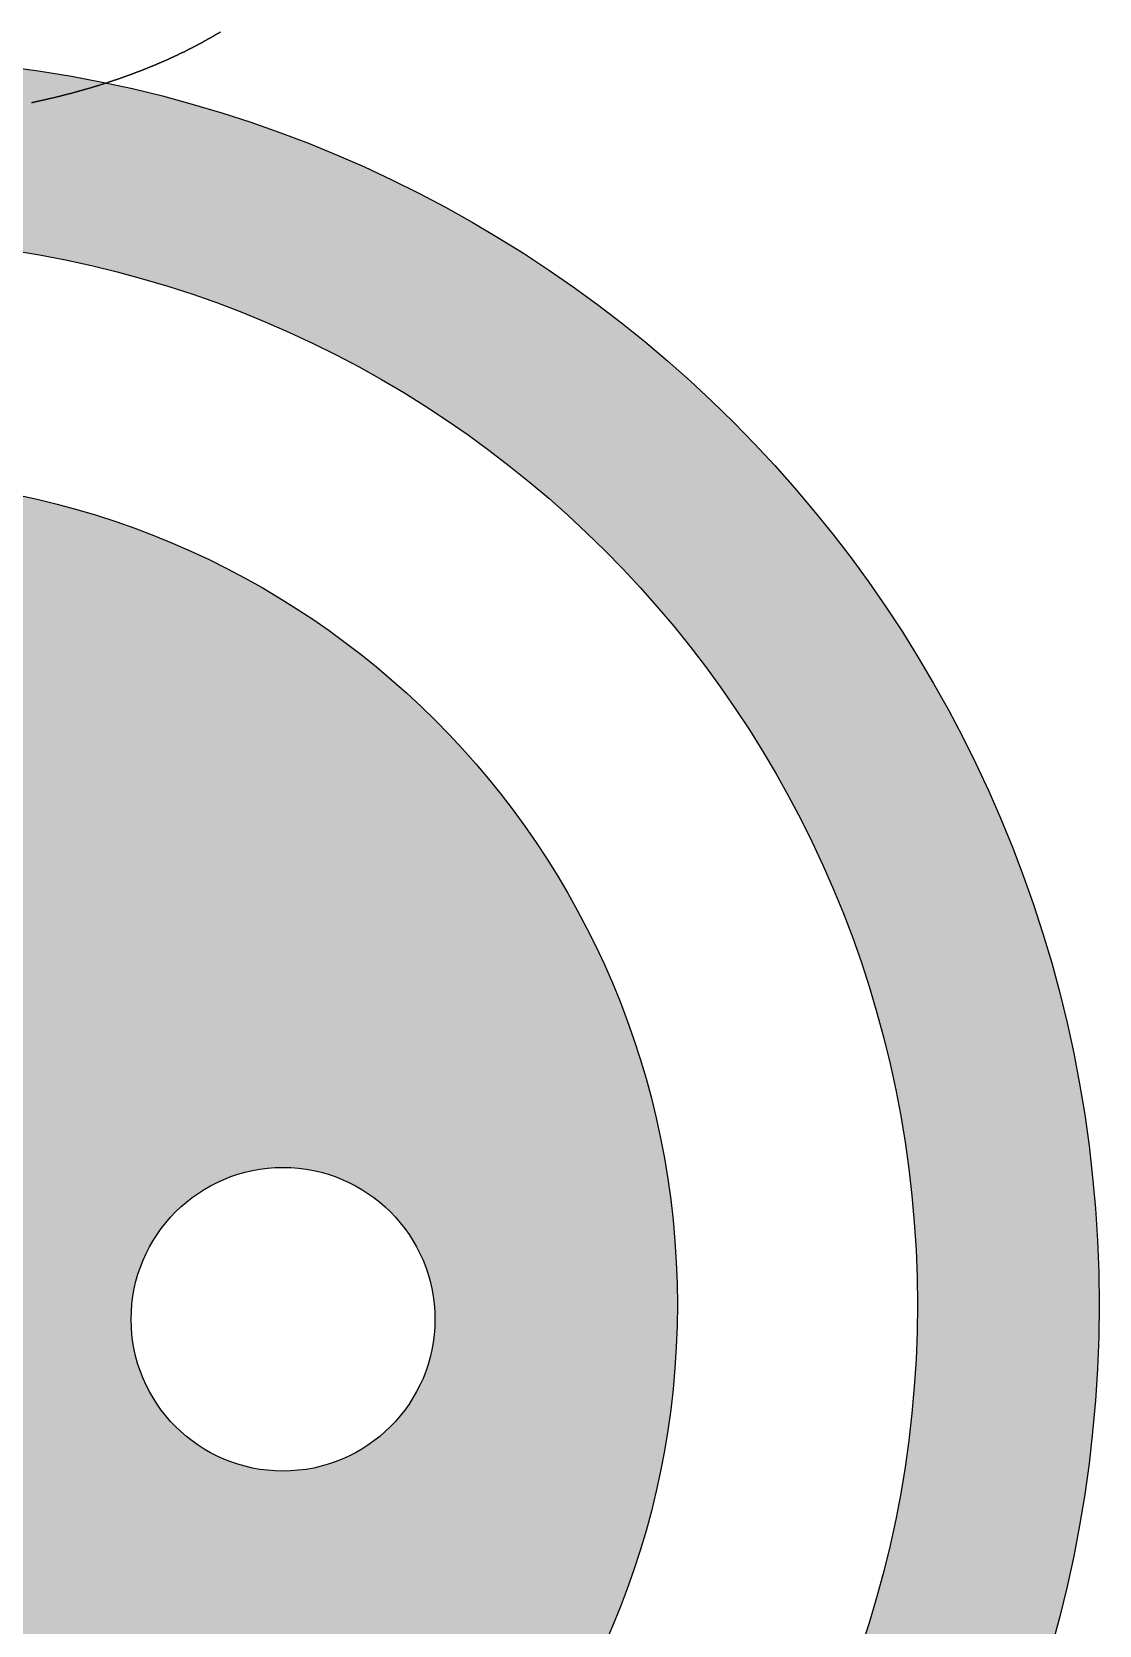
# Model space of a CAD drawing. Header units: millimetres. Extents: x 88 to 97873, y 32 to 55088.
# Drawn here: x 48591.57 to 48617.6, y 4600.09 to 4638.97 of the extents above; entities that cross this region are included whole.
import ezdxf

# ---------------------------------------------------------------- set-up
doc = ezdxf.new("R2010")
doc.units = ezdxf.units.MM
doc.header["$LTSCALE"] = 0.3
doc.layers.add('FICHAS_XLR', color=7, linetype='Continuous')

# ---------------------------------------------------------------- blocks, each defined once
blk = doc.blocks.new('FICHA_XLR_FEMEA')
at = {"layer": 'FICHAS_XLR'}
h = blk.add_hatch(color=0, dxfattribs=at)
h.dxf.hatch_style = 1
h.paths.add_polyline_path([(-762, 0, 1), (762, 0, 1)], flags=0)
h.paths.add_polyline_path([(-274.4, -13.5, -1), (-554.4, -13.5, -1)], flags=0)
h.paths.add_polyline_path([(538.6, -13.5, -1), (258.6, -13.5, -1)], flags=0)
h.paths.add_polyline_path([(140, -427.7, -1), (-140, -427.7, -1)], flags=0)
h.paths.add_polyline_path([(-1150.6, 0, 1), (1150.6, 0, 1)])
h.paths.add_polyline_path([(983.2, 0, -1), (-983.2, 0, -1)], flags=16)
h = blk.add_hatch(color=0, dxfattribs=at)
h.dxf.hatch_style = 1
h.paths.add_polyline_path([(-762, 0, 1), (762, 0, 1)])
h.paths.add_polyline_path([(538.6, -13.5, -1), (258.6, -13.5, -1)], flags=16)
h.paths.add_polyline_path([(-274.4, -13.5, -1), (-554.4, -13.5, -1)], flags=16)
h.paths.add_polyline_path([(140, -427.7, -1), (-140, -427.7, -1)], flags=16)
at = {"layer": 'FICHAS_XLR', "color": 0}
blk.add_lwpolyline([(166.9, 1108.4), (167.2, 1108.4), (167.6, 1108.5), (167.9, 1108.6), (168.3, 1108.6), (168.6, 1108.7), (169, 1108.8), (169.3, 1108.9), (169.7, 1108.9), (170, 1109), (170.4, 1109.1), (170.7, 1109.2), (171.1, 1109.2), (171.4, 1109.3), (171.8, 1109.4), (172.1, 1109.5), (172.5, 1109.5), (172.8, 1109.6), (173.1, 1109.7), (173.5, 1109.8), (173.8, 1109.8), (174.2, 1109.9), (174.5, 1110), (174.9, 1110.1), (175.2, 1110.1), (175.6, 1110.2), (175.9, 1110.3), (176.3, 1110.4), (176.6, 1110.5), (176.9, 1110.5), (177.3, 1110.6), (177.6, 1110.7), (178, 1110.8), (178.3, 1110.8), (178.7, 1110.9), (179, 1111), (179.4, 1111.1), (179.7, 1111.2), (180.1, 1111.2), (180.4, 1111.3), (180.7, 1111.4), (181.1, 1111.5), (181.4, 1111.6), (181.8, 1111.6), (182.1, 1111.7), (182.5, 1111.8), (182.8, 1111.9), (183.2, 1112), (183.5, 1112), (183.8, 1112.1), (184.2, 1112.2), (184.5, 1112.3), (184.9, 1112.4), (185.2, 1112.4), (185.6, 1112.5), (185.9, 1112.6), (186.2, 1112.7), (186.6, 1112.8), (186.9, 1112.8), (187.3, 1112.9), (187.6, 1113), (188, 1113.1), (188.3, 1113.2), (188.6, 1113.3), (189, 1113.3), (189.3, 1113.4), (189.7, 1113.5), (190, 1113.6), (190.3, 1113.7), (190.7, 1113.8), (191, 1113.8), (191.4, 1113.9), (191.7, 1114), (192.1, 1114.1), (192.4, 1114.2), (192.7, 1114.3), (193.1, 1114.3), (193.4, 1114.4), (193.8, 1114.5), (194.1, 1114.6), (194.4, 1114.7), (194.8, 1114.8), (195.1, 1114.9), (195.5, 1114.9), (195.8, 1115), (196.1, 1115.1), (196.5, 1115.2), (196.8, 1115.3), (197.2, 1115.4), (197.5, 1115.5), (197.8, 1115.6), (198.2, 1115.6), (198.5, 1115.7), (198.9, 1115.8), (199.2, 1115.9), (199.5, 1116), (199.9, 1116.1), (200.2, 1116.2), (200.5, 1116.3), (200.9, 1116.3), (201.2, 1116.4), (201.6, 1116.5), (201.9, 1116.6), (202.2, 1116.7), (202.6, 1116.8), (202.9, 1116.9), (203.3, 1117), (203.6, 1117.1), (203.9, 1117.1), (204.3, 1117.2), (204.6, 1117.3), (204.9, 1117.4), (205.3, 1117.5), (205.6, 1117.6), (205.9, 1117.7), (206.3, 1117.8), (206.6, 1117.9), (207, 1118), (207.3, 1118.1), (207.6, 1118.1), (208, 1118.2), (208.3, 1118.3), (208.6, 1118.4), (209, 1118.5), (209.3, 1118.6), (209.6, 1118.7), (210, 1118.8), (210.3, 1118.9), (210.7, 1119), (211, 1119.1), (211.3, 1119.2), (211.7, 1119.3), (212, 1119.3), (212.3, 1119.4), (212.7, 1119.5), (213, 1119.6), (213.3, 1119.7), (213.7, 1119.8), (214, 1119.9), (214.3, 1120), (214.7, 1120.1), (215, 1120.2), (215.3, 1120.3), (215.7, 1120.4), (216, 1120.5), (216.3, 1120.6), (216.7, 1120.7), (217, 1120.8), (217.3, 1120.9), (217.7, 1121), (218, 1121.1), (218.3, 1121.2), (218.7, 1121.3), (219, 1121.4), (219.3, 1121.5), (219.7, 1121.5), (220, 1121.6), (220.3, 1121.7), (220.7, 1121.8), (221, 1121.9), (221.3, 1122), (221.7, 1122.1), (222, 1122.2), (222.3, 1122.3), (222.6, 1122.4), (223, 1122.5), (223.3, 1122.6), (223.6, 1122.7), (224, 1122.8), (224.3, 1122.9), (224.6, 1123), (225, 1123.1), (225.3, 1123.2), (225.6, 1123.3), (225.9, 1123.4), (226.3, 1123.5), (226.6, 1123.6), (226.9, 1123.7), (227.3, 1123.8), (227.6, 1123.9), (227.9, 1124), (228.3, 1124.1), (228.6, 1124.2), (228.9, 1124.3), (229.2, 1124.4), (229.6, 1124.5), (229.9, 1124.6), (230.2, 1124.7), (230.6, 1124.9), (230.9, 1125), (231.2, 1125.1), (231.5, 1125.2), (231.9, 1125.3), (232.2, 1125.4), (232.5, 1125.5), (232.8, 1125.6), (233.2, 1125.7), (233.5, 1125.8), (233.8, 1125.9), (234.2, 1126), (234.5, 1126.1), (234.8, 1126.2), (235.1, 1126.3), (235.5, 1126.4), (235.8, 1126.5), (236.1, 1126.6), (236.4, 1126.7), (236.8, 1126.8), (237.1, 1126.9), (237.4, 1127), (237.7, 1127.2), (238.1, 1127.3), (238.4, 1127.4), (238.7, 1127.5), (239, 1127.6), (239.4, 1127.7), (239.7, 1127.8), (240, 1127.9), (240.3, 1128), (240.7, 1128.1), (241, 1128.2), (241.3, 1128.3), (241.6, 1128.4), (242, 1128.5), (242.3, 1128.7), (242.6, 1128.8), (242.9, 1128.9), (243.3, 1129), (243.6, 1129.1), (243.9, 1129.2), (244.2, 1129.3), (244.5, 1129.4), (244.9, 1129.5), (245.2, 1129.6), (245.5, 1129.7), (245.8, 1129.9), (246.2, 1130), (246.5, 1130.1), (246.8, 1130.2), (247.1, 1130.3), (247.4, 1130.4), (247.8, 1130.5), (248.1, 1130.6), (248.4, 1130.7), (248.7, 1130.9), (249.1, 1131), (249.4, 1131.1), (249.7, 1131.2), (250, 1131.3), (250.3, 1131.4), (250.7, 1131.5), (251, 1131.6), (251.3, 1131.8), (251.6, 1131.9), (251.9, 1132), (252.3, 1132.1), (252.6, 1132.2), (252.9, 1132.3), (253.2, 1132.4), (253.5, 1132.6), (253.9, 1132.7), (254.2, 1132.8), (254.5, 1132.9), (254.8, 1133), (255.1, 1133.1), (255.4, 1133.2), (255.8, 1133.4), (256.1, 1133.5), (256.4, 1133.6), (256.7, 1133.7), (257, 1133.8), (257.4, 1133.9), (257.7, 1134.1), (258, 1134.2), (258.3, 1134.3), (258.6, 1134.4), (258.9, 1134.5), (259.3, 1134.6), (259.6, 1134.8), (259.9, 1134.9), (260.2, 1135), (260.5, 1135.1), (260.8, 1135.2), (261.1, 1135.3), (261.5, 1135.5), (261.8, 1135.6), (262.1, 1135.7), (262.4, 1135.8), (262.7, 1135.9), (263, 1136.1), (263.4, 1136.2), (263.7, 1136.3), (264, 1136.4), (264.3, 1136.5), (264.6, 1136.7), (264.9, 1136.8), (265.2, 1136.9), (265.6, 1137), (265.9, 1137.1), (266.2, 1137.3), (266.5, 1137.4), (266.8, 1137.5), (267.1, 1137.6), (267.4, 1137.7), (267.7, 1137.9), (268.1, 1138), (268.4, 1138.1), (268.7, 1138.2), (269, 1138.4), (269.3, 1138.5), (269.6, 1138.6), (269.9, 1138.7), (270.2, 1138.8), (270.6, 1139), (270.9, 1139.1), (271.2, 1139.2), (271.5, 1139.3), (271.8, 1139.5), (272.1, 1139.6), (272.4, 1139.7), (272.7, 1139.8), (273, 1140), (273.4, 1140.1), (273.7, 1140.2), (274, 1140.3), (274.3, 1140.5), (274.6, 1140.6), (274.9, 1140.7), (275.2, 1140.8), (275.5, 1141), (275.8, 1141.1), (276.1, 1141.2), (276.4, 1141.3), (276.8, 1141.5), (277.1, 1141.6), (277.4, 1141.7), (277.7, 1141.8), (278, 1142), (278.3, 1142.1), (278.6, 1142.2), (278.9, 1142.4), (279.2, 1142.5), (279.5, 1142.6), (279.8, 1142.7), (280.1, 1142.9), (280.4, 1143), (280.7, 1143.1), (281.1, 1143.2), (281.4, 1143.4), (281.7, 1143.5), (282, 1143.6), (282.3, 1143.8), (282.6, 1143.9), (282.9, 1144), (283.2, 1144.2), (283.5, 1144.3), (283.8, 1144.4), (284.1, 1144.5), (284.4, 1144.7), (284.7, 1144.8), (285, 1144.9), (285.3, 1145.1), (285.6, 1145.2), (285.9, 1145.3), (286.2, 1145.5), (286.5, 1145.6), (286.8, 1145.7), (287.2, 1145.9), (287.5, 1146), (287.8, 1146.1), (288.1, 1146.3), (288.4, 1146.4), (288.7, 1146.5), (289, 1146.7), (289.3, 1146.8), (289.6, 1146.9), (289.9, 1147.1), (290.2, 1147.2), (290.5, 1147.3), (290.8, 1147.5), (291.1, 1147.6), (291.4, 1147.7), (291.7, 1147.9), (292, 1148), (292.3, 1148.1), (292.6, 1148.3), (292.9, 1148.4), (293.2, 1148.5), (293.5, 1148.7), (293.8, 1148.8), (294.1, 1148.9), (294.4, 1149.1), (294.7, 1149.2), (295, 1149.3), (295.3, 1149.5), (295.6, 1149.6), (295.9, 1149.8), (296.2, 1149.9), (296.5, 1150), (296.8, 1150.2), (297.1, 1150.3), (297.4, 1150.4), (297.7, 1150.6), (298, 1150.7), (298.3, 1150.9), (298.6, 1151), (298.9, 1151.1), (299.2, 1151.3), (299.5, 1151.4), (299.8, 1151.6), (300, 1151.7), (300.3, 1151.8), (300.6, 1152), (300.9, 1152.1), (301.2, 1152.3), (301.5, 1152.4), (301.8, 1152.5), (302.1, 1152.7), (302.4, 1152.8), (302.7, 1153), (303, 1153.1), (303.3, 1153.2), (303.6, 1153.4), (303.9, 1153.5), (304.2, 1153.7), (304.5, 1153.8), (304.8, 1153.9), (305.1, 1154.1), (305.4, 1154.2), (305.7, 1154.4), (305.9, 1154.5), (306.2, 1154.7), (306.5, 1154.8), (306.8, 1154.9), (307.1, 1155.1), (307.4, 1155.2), (307.7, 1155.4), (308, 1155.5), (308.3, 1155.7), (308.6, 1155.8), (308.9, 1155.9), (309.2, 1156.1), (309.5, 1156.2), (309.7, 1156.4), (310, 1156.5), (310.3, 1156.7), (310.6, 1156.8), (310.9, 1157), (311.2, 1157.1), (311.5, 1157.3), (311.8, 1157.4), (312.1, 1157.5), (312.4, 1157.7), (312.6, 1157.8), (312.9, 1158), (313.2, 1158.1), (313.5, 1158.3), (313.8, 1158.4), (314.1, 1158.6), (314.4, 1158.7), (314.7, 1158.9), (315, 1159), (315.2, 1159.2), (315.5, 1159.3), (315.8, 1159.5), (316.1, 1159.6), (316.4, 1159.8), (316.7, 1159.9), (317, 1160.1), (317.2, 1160.2), (317.5, 1160.4), (317.8, 1160.5), (318.1, 1160.7), (318.4, 1160.8), (318.7, 1161), (319, 1161.1), (319.3, 1161.3), (319.5, 1161.4), (319.8, 1161.6), (320.1, 1161.7), (320.4, 1161.9), (320.7, 1162), (321, 1162.2), (321.2, 1162.3), (321.5, 1162.5), (321.8, 1162.6), (322.1, 1162.8), (322.4, 1162.9), (322.7, 1163.1), (322.9, 1163.2), (323.2, 1163.4), (323.5, 1163.5), (323.8, 1163.7), (324.1, 1163.8), (324.4, 1164), (324.6, 1164.1), (324.9, 1164.3), (325.2, 1164.5), (325.5, 1164.6), (325.8, 1164.8), (326, 1164.9), (326.3, 1165.1), (326.6, 1165.2), (326.9, 1165.4), (327.2, 1165.5), (327.5, 1165.7), (327.7, 1165.8), (328, 1166), (328.3, 1166.2), (328.6, 1166.3), (328.8, 1166.5), (329.1, 1166.6), (329.4, 1166.8), (329.7, 1166.9), (330, 1167.1), (330.2, 1167.3), (330.5, 1167.4), (330.8, 1167.6), (331.1, 1167.7), (331.4, 1167.9), (331.6, 1168), (331.9, 1168.2), (332.2, 1168.4), (332.5, 1168.5), (332.7, 1168.7), (333, 1168.8), (333.3, 1169), (333.6, 1169.2), (333.8, 1169.3), (334.1, 1169.5), (334.4, 1169.6), (334.7, 1169.8), (334.9, 1170), (335.2, 1170.1), (335.5, 1170.3), (335.8, 1170.4), (336, 1170.6), (336.3, 1170.8), (336.6, 1170.9), (336.9, 1171.1), (337.1, 1171.2), (337.4, 1171.4), (337.7, 1171.6), (338, 1171.7), (338.2, 1171.9), (338.5, 1172), (338.8, 1172.2), (339.1, 1172.4), (339.3, 1172.5), (339.6, 1172.7), (339.9, 1172.9), (340.1, 1173), (340.4, 1173.2), (340.7, 1173.3), (341, 1173.5)], dxfattribs=at)
for centre, radius in [((0, 0), 1150.6), ((0, 0), 983.2), ((0, 0), 762), ((398.6, -13.5), 140)]:
    blk.add_circle(centre, radius, dxfattribs=at)

msp = doc.modelspace()

# ---------------------------------------------------------------- block references
at = {"xscale": 0.02646669214138868, "yscale": 0.02646669214138868, "zscale": 0.02646669214138868}
msp.add_blockref('FICHA_XLR_FEMEA', (48587.148, 4607.91), dxfattribs=at)

doc.saveas('drawing.dxf')
